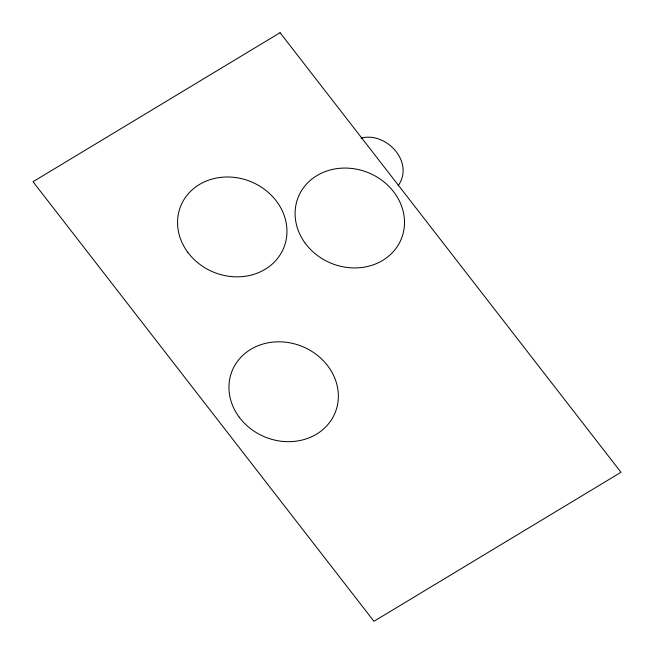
<?xml version="1.0" encoding="UTF-8"?>
<svg xmlns="http://www.w3.org/2000/svg" width="654" height="654" viewBox="0 0 654 654"><rect width="100%" height="100%" fill="white"/><g stroke="black" fill="none" stroke-linecap="round" stroke-linejoin="round"><path stroke-width="0.98" d="M398.082 185.793C414.84 162.609 386.596 131.479 361.163 138.076M280.051 32.7L33.011 181.722L373.949 621.3L620.989 472.278L280.051 32.7M305.344 243.402A55.59 48.944 22 0 0 399.643 242.528A55.59 48.944 22 0 0 344.421 168.07A55.59 48.944 22 0 0 305.344 243.402M239.201 417.146A55.59 48.944 22 0 0 333.491 416.271A55.59 48.944 22 0 0 278.269 341.813A55.59 48.944 22 0 0 239.201 417.146M187.796 252.321A55.59 48.944 22 0 0 282.087 251.438A55.59 48.944 22 0 0 226.864 176.989A55.59 48.944 22 0 0 187.796 252.321"/></g></svg>
